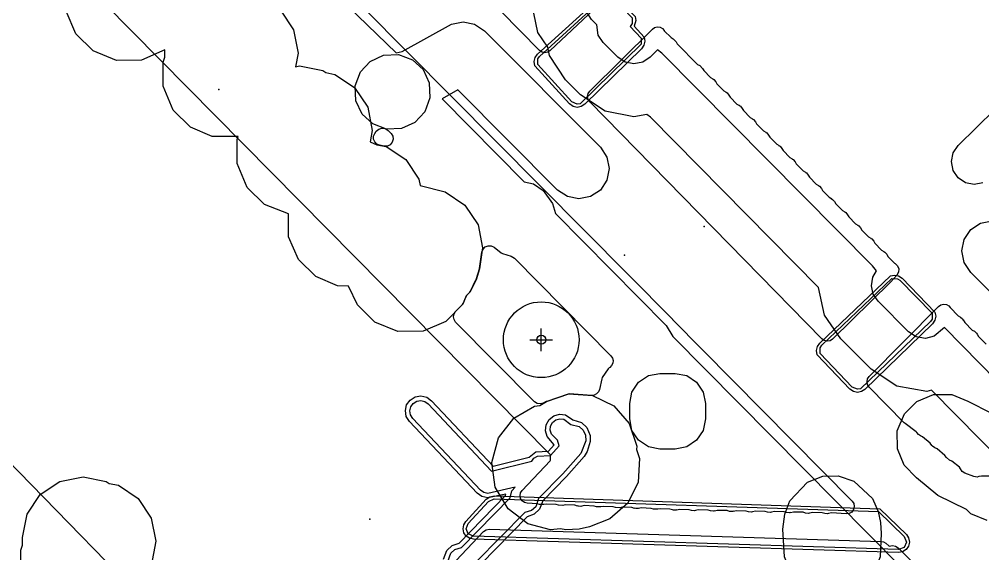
# Model space of a CAD drawing. Header units: metres. Extents: x -2677 to -840, y 169 to 1487.
# Drawn here: x -2262.6 to -2199, y 564.7 to 600 of the extents above; entities that cross this region are included whole.
import ezdxf

# ---------------------------------------------------------------- set-up
doc = ezdxf.new("R2010")
doc.units = ezdxf.units.M
for name, color, linetype in [('AI_GREENING_ALLOWED_ZONE', 4, 'Continuous'), ('AI_GREENING_EXCLUSIONS', 1, 'Continuous'), ('AI_GREENING_LAWN', 82, 'Continuous'), ('AI_GREENING_REJECTED', 6, 'Continuous'), ('AI_GREENING_TREES', 3, 'Continuous')]:
    doc.layers.add(name, color=color, linetype=linetype)

# ---------------------------------------------------------------- blocks, each defined once
blk = doc.blocks.new('AI_TREE')
for p, q in [((0, -0.3), (0, 0.3)), ((-0.3, 0), (0.3, 0))]:
    blk.add_line(p, q)
for radius in [1, 0.12]:
    blk.add_circle((0, 0), radius)

msp = doc.modelspace()

# ---------------------------------------------------------------- linework, layer by layer
at = {"layer": 'AI_GREENING_ALLOWED_ZONE'}
for points in [[(-2238.847, 591.679), (-2239.029, 591.755), (-2239.168, 591.895), (-2239.241, 592.078), (-2239.239, 592.275), (-2239.16, 592.456), (-2239.062, 592.597), (-2238.903, 592.743), (-2238.697, 592.809), (-2238.483, 592.782), (-2238.473, 592.778), (-2238.286, 592.659), (-2238.09, 592.461), (-2237.977, 592.283), (-2237.947, 592.075), (-2238.006, 591.872), (-2238.142, 591.712), (-2238.333, 591.622), (-2238.543, 591.619), (-2238.847, 591.679)], [(-2232.084, 584.623), (-2232.011, 584.816), (-2231.867, 584.964), (-2231.676, 585.04), (-2231.47, 585.034), (-2231.284, 584.944), (-2230.807, 584.576), (-2230.729, 584.536), (-2230.151, 584.354), (-2229.945, 584.229), (-2223.567, 577.784), (-2223.467, 577.638), (-2223.424, 577.467), (-2223.443, 577.292), (-2223.521, 577.134), (-2223.65, 577.013), (-2223.685, 576.99), (-2223.754, 576.923), (-2224.139, 576.36), (-2224.177, 576.271), (-2224.325, 575.571), (-2224.392, 575.406), (-2224.512, 575.275), (-2224.67, 575.195), (-2224.847, 575.175), (-2226.295, 575.269), (-2226.391, 575.256), (-2227.806, 574.775), (-2227.838, 574.762), (-2228.041, 574.659), (-2228.242, 574.606), (-2228.448, 574.64), (-2228.622, 574.754), (-2233.823, 580.012), (-2233.929, 580.173), (-2233.967, 580.363), (-2233.93, 580.553), (-2233.824, 580.714), (-2233.38, 581.166), (-2233.328, 581.244), (-2233.154, 581.661), (-2233.059, 581.809), (-2232.892, 581.988), (-2232.851, 582.047), (-2232.484, 582.787), (-2232.469, 582.823), (-2232.254, 583.511), (-2232.246, 583.548), (-2232.084, 584.623)]]:
    msp.add_lwpolyline(points, close=True, dxfattribs=at)
at = {"layer": 'AI_GREENING_EXCLUSIONS'}
for points in [[(-2241.563, 601.473), (-2237.761, 597.771), (-2237.346, 597.853), (-2234.097, 599.661), (-2233.332, 599.812), (-2232.567, 599.658), (-2231.918, 599.224), (-2224.263, 591.548), (-2223.83, 590.898), (-2223.679, 590.133), (-2223.832, 589.368), (-2224.267, 588.719), (-2224.916, 588.287), (-2225.682, 588.136), (-2226.447, 588.289), (-2227.095, 588.723), (-2233.679, 595.325), (-2234.719, 594.741), (-2229.291, 589.255), (-2228.682, 589.131), (-2228.036, 588.694), (-2227.42, 587.835), (-2227.227, 587.169), (-2219.921, 579.786), (-2219.475, 579.05), (-2202.24, 561.669)], [(-2195.938, 568.957), (-2202.394, 575.511), (-2202.71, 575.437), (-2204.693, 575.788), (-2206.377, 576.892), (-2208.397, 578.903), (-2209.459, 580.464), (-2209.863, 582.286), (-2220.946, 593.535), (-2221.191, 593.712), (-2222.058, 593.542), (-2223.958, 593.922), (-2225.581, 595.005), (-2226.56, 595.988), (-2227.635, 597.601), (-2227.744, 598.14), (-2228.401, 599.124), (-2228.783, 601.037)], [(-2245.39, 600.584), (-2244.523, 599.286), (-2244.219, 597.755), (-2244.397, 596.859), (-2244.129, 596.912), (-2242.598, 596.608), (-2242.399, 596.474), (-2241.796, 596.355), (-2240.498, 595.487), (-2239.631, 594.19), (-2239.327, 592.659), (-2239.478, 591.898), (-2239.017, 591.713), (-2238.414, 591.593), (-2237.116, 590.726), (-2236.249, 589.428), (-2236.168, 589.019), (-2234.511, 588.596), (-2233.213, 587.728), (-2232.346, 586.431), (-2232.042, 584.9), (-2232.249, 583.529), (-2232.475, 582.804), (-2232.867, 582.014), (-2233.119, 581.744), (-2233.347, 581.2), (-2234.47, 580.056), (-2235.978, 579.409), (-2237.639, 579.393), (-2239.162, 580.013), (-2240.306, 581.136), (-2240.893, 582.389), (-2241.619, 582.404), (-2243.064, 583.009), (-2244.208, 584.132), (-2244.855, 585.64), (-2244.871, 587.15), (-2246.446, 587.77), (-2247.59, 588.893), (-2248.252, 590.479), (-2248.252, 590.479), (-2248.252, 592.063), (-2248.189, 592.255), (-2249.893, 592.262), (-2251.338, 592.866), (-2252.482, 593.99), (-2253.144, 595.576), (-2253.144, 597.159), (-2253.021, 597.495), (-2253.021, 597.979), (-2254.567, 597.293), (-2256.228, 597.277), (-2257.751, 597.897), (-2258.895, 599.021), (-2259.542, 600.529)], [(-2193.445, 571.414), (-2201.548, 579.64), (-2202.219, 579.074), (-2202.807, 578.936), (-2203.402, 579.041), (-2203.908, 579.372), (-2205.928, 581.384), (-2206.246, 581.852), (-2206.369, 582.405), (-2206.277, 582.963), (-2206.023, 583.385), (-2206.295, 583.73), (-2220.207, 597.76), (-2220.491, 597.976), (-2220.988, 597.479), (-2221.472, 597.156), (-2222.05, 597.042), (-2222.623, 597.157), (-2223.107, 597.481), (-2224.079, 598.458), (-2224.404, 598.945), (-2224.494, 599.629), (-2224.843, 599.977), (-2225.168, 600.464)], [(-2199.015, 589.191), (-2199.59, 589.081), (-2200.163, 589.2), (-2200.647, 589.529), (-2200.969, 590.018), (-2201.078, 590.593), (-2200.96, 591.166), (-2200.631, 591.65), (-2195.802, 596.403)], [(-2193.239, 576.684), (-2199.811, 583.284), (-2200.243, 583.934), (-2200.243, 583.934), (-2200.393, 584.7), (-2200.239, 585.465), (-2199.804, 586.113), (-2199.155, 586.545), (-2198.389, 586.696)], [(-2198.728, 566.922), (-2199.801, 567.365), (-2200.098, 567.645), (-2201.991, 568.567), (-2203.38, 569.738), (-2204.199, 570.56), (-2204.652, 571.644), (-2204.658, 572.836), (-2204.191, 573.959), (-2203.368, 574.778), (-2202.269, 575.234), (-2201.066, 575.231), (-2200.002, 574.79), (-2198.443, 574.003)], [(-2234.624, 564.366), (-2234.4, 564.933), (-2234.05, 565.257), (-2234.05, 565.257), (-2233.588, 565.427), (-2230.523, 568.56), (-2230.509, 568.657), (-2231.702, 568.402), (-2232.083, 568.489), (-2232.401, 568.715), (-2236.872, 573.448), (-2237.08, 573.779), (-2237.145, 574.164), (-2237.058, 574.544), (-2236.832, 574.862), (-2236.501, 575.069), (-2236.117, 575.135), (-2235.736, 575.048), (-2235.418, 574.822), (-2231.346, 570.511), (-2228.969, 571.094), (-2228.53, 571.451), (-2227.681, 571.502), (-2227.323, 571.906), (-2227.771, 572.467), (-2227.879, 572.842), (-2227.835, 573.23), (-2227.646, 573.571), (-2227.341, 573.815), (-2226.966, 573.923), (-2226.579, 573.879), (-2226.076, 573.548), (-2225.505, 573.378), (-2225.156, 573.054), (-2224.931, 572.516), (-2224.931, 572.12), (-2225.137, 571.473), (-2225.334, 571.136), (-2226.494, 569.825), (-2228.063, 568.222), (-2228.287, 567.655), (-2228.637, 567.331), (-2229.099, 567.161), (-2232.163, 564.028)], [(-2234.33, 564.211), (-2234.151, 564.765), (-2233.882, 565.008), (-2233.882, 565.008), (-2233.428, 565.133), (-2230.229, 568.405), (-2230.104, 568.88), (-2229.892, 569.118), (-2231.694, 568.702), (-2231.96, 568.762), (-2232.183, 568.921), (-2236.654, 573.654), (-2236.799, 573.886), (-2236.845, 574.155), (-2236.784, 574.421), (-2236.626, 574.644), (-2236.395, 574.789), (-2236.125, 574.835), (-2235.859, 574.774), (-2235.636, 574.616), (-2231.445, 570.178), (-2228.798, 570.827), (-2228.656, 571.026), (-2228.424, 571.171), (-2227.549, 571.198), (-2226.978, 571.843), (-2227.098, 572.218), (-2227.504, 572.605), (-2227.58, 572.867), (-2227.549, 573.139), (-2227.417, 573.378), (-2227.204, 573.548), (-2226.941, 573.624), (-2226.67, 573.593), (-2226.217, 573.254), (-2225.673, 573.129), (-2225.404, 572.886), (-2225.245, 572.554), (-2225.225, 572.18), (-2225.558, 571.334), (-2226.742, 569.999), (-2228.357, 568.377), (-2228.536, 567.823), (-2228.804, 567.58), (-2229.258, 567.455), (-2232.457, 564.183)], [(-2262.546, 563.37), (-2262.546, 564.953), (-2262.422, 565.29), (-2262.422, 565.802), (-2262.118, 567.333), (-2262.118, 567.333), (-2261.251, 568.631), (-2259.953, 569.498), (-2258.422, 569.802), (-2256.892, 569.498), (-2256.692, 569.365), (-2256.09, 569.245), (-2254.792, 568.378), (-2253.925, 567.08), (-2253.62, 565.549), (-2253.923, 563.915)]]:
    msp.add_lwpolyline(points, dxfattribs=at)
for points in [[(-2225.799, 594.177), (-2226.069, 594.237), (-2226.295, 594.398), (-2228.591, 596.923), (-2228.635, 597.193), (-2228.572, 597.46), (-2228.412, 597.682), (-2224.016, 601.697), (-2223.753, 601.743), (-2223.492, 601.687), (-2223.271, 601.538), (-2221.976, 600.168), (-2221.923, 599.9), (-2222.037, 599.542), (-2221.383, 598.811), (-2221.33, 598.541), (-2221.386, 598.272), (-2221.541, 598.045), (-2225.295, 594.376), (-2225.527, 594.225), (-2225.799, 594.177)], [(-2228.403, 596.994), (-2228.39, 597.377), (-2228.276, 597.536), (-2223.944, 601.51), (-2223.57, 601.503), (-2223.412, 601.396), (-2222.161, 600.091), (-2222.161, 599.708), (-2222.297, 599.519), (-2221.568, 598.735), (-2221.57, 598.35), (-2225.601, 594.411), (-2225.795, 594.377), (-2226.149, 594.534), (-2228.403, 596.994)], [(-2235.526, 594.804), (-2235.868, 593.887), (-2236.515, 593.188), (-2237.396, 592.778), (-2238.382, 592.739), (-2239.299, 593.081), (-2239.998, 593.728), (-2240.408, 594.609), (-2240.447, 595.595), (-2240.106, 596.512), (-2239.458, 597.211), (-2238.577, 597.621), (-2237.591, 597.66), (-2236.674, 597.319), (-2235.975, 596.671), (-2235.565, 595.79), (-2235.526, 594.804)], [(-2207.782, 575.582), (-2209.942, 577.854), (-2209.993, 578.124), (-2209.935, 578.393), (-2209.779, 578.619), (-2205.1, 583.061), (-2204.835, 583.111), (-2204.57, 583.057), (-2204.346, 582.907), (-2202.173, 580.666), (-2202.12, 580.395), (-2202.177, 580.124), (-2202.333, 579.897), (-2206.796, 575.57), (-2207.024, 575.423), (-2207.292, 575.373), (-2207.558, 575.429), (-2207.782, 575.582)], [(-2209.64, 578.475), (-2205.025, 582.875), (-2204.647, 582.872), (-2204.487, 582.765), (-2202.358, 580.59), (-2202.36, 580.203), (-2202.472, 580.041), (-2207.098, 575.608), (-2207.289, 575.573), (-2207.64, 575.722), (-2209.757, 577.929), (-2209.752, 578.314), (-2209.64, 578.475)], [(-2217.917, 572.212), (-2218.566, 571.779), (-2219.331, 571.626), (-2220.331, 571.626), (-2221.096, 571.779), (-2221.745, 572.212), (-2222.179, 572.861), (-2222.331, 573.626), (-2222.331, 574.626), (-2222.179, 575.392), (-2221.745, 576.04), (-2221.096, 576.474), (-2220.331, 576.626), (-2219.331, 576.626), (-2218.566, 576.474), (-2217.917, 576.04), (-2217.483, 575.392), (-2217.331, 574.626), (-2217.331, 573.626), (-2217.483, 572.861), (-2217.917, 572.212)], [(-2224.787, 575.171), (-2223.387, 574.481), (-2222.357, 573.308), (-2221.855, 571.831), (-2221.87, 571.592), (-2221.672, 571.01), (-2221.774, 569.452), (-2222.463, 568.052), (-2223.636, 567.023), (-2224.994, 566.493), (-2225.667, 566.349), (-2226.547, 566.293), (-2226.904, 566.375), (-2227.57, 566.304), (-2229.046, 566.699), (-2230.361, 567.681), (-2231.206, 569.111), (-2231.431, 570.739), (-2230.998, 572.361), (-2229.99, 573.659), (-2228.62, 574.452), (-2228.266, 574.513), (-2227.822, 574.77), (-2226.345, 575.272), (-2224.787, 575.171)], [(-2205.758, 566.784), (-2205.719, 566.067), (-2205.796, 564.522), (-2206.266, 563.357), (-2207.188, 562.435), (-2208.353, 561.965), (-2209.541, 561.965), (-2210.706, 562.435), (-2211.628, 563.357), (-2212.098, 564.522), (-2212.226, 566.341), (-2212.096, 567.339), (-2211.757, 568.214), (-2210.597, 569.436), (-2209.567, 569.843), (-2208.573, 569.87), (-2207.523, 569.518), (-2206.299, 568.359), (-2205.913, 567.503), (-2205.758, 566.784)], [(-2232.653, 565.681), (-2232.911, 565.74), (-2233.129, 565.89), (-2233.276, 566.11), (-2233.331, 566.369), (-2233.285, 566.63), (-2233.146, 566.855), (-2231.804, 568.314), (-2231.561, 568.485), (-2231.267, 568.54), (-2205.811, 567.692), (-2204.062, 565.994), (-2203.911, 565.763), (-2203.86, 565.492), (-2203.919, 565.222), (-2204.077, 564.996), (-2204.31, 564.848), (-2204.582, 564.802), (-2232.653, 565.681)], [(-2232.999, 566.72), (-2231.657, 568.179), (-2231.274, 568.34), (-2205.891, 567.509), (-2204.205, 565.854), (-2204.06, 565.495), (-2204.215, 565.141), (-2204.576, 565.002), (-2232.647, 565.881), (-2232.987, 566.03), (-2233.131, 566.372), (-2232.999, 566.72)]]:
    msp.add_lwpolyline(points, close=True, dxfattribs=at)
at = {"layer": 'AI_GREENING_LAWN'}
for points in [[(-2223.246, 602.019), (-2227.577, 597.918), (-2227.74, 597.815), (-2227.93, 597.781), (-2228.118, 597.822), (-2228.277, 597.93), (-2243.629, 613.535)], [(-2248.67, 609.58), (-2219.501, 580.19), (-2219.5, 580.189), (-2207.647, 568.198), (-2207.537, 568.03), (-2207.502, 567.833), (-2207.548, 567.638), (-2207.666, 567.476), (-2207.838, 567.374), (-2208.036, 567.347), (-2209.007, 567.413), (-2209.201, 567.374), (-2209.202, 567.379), (-2209.265, 567.361), (-2209.454, 567.381), (-2209.613, 567.429), (-2210.267, 567.444), (-2210.445, 567.404), (-2210.447, 567.41), (-2210.521, 567.389), (-2210.71, 567.409), (-2210.868, 567.457), (-2211.522, 567.472), (-2211.701, 567.432), (-2211.702, 567.438), (-2211.776, 567.417), (-2211.965, 567.437), (-2212.123, 567.484), (-2212.778, 567.5), (-2212.956, 567.46), (-2212.957, 567.466), (-2213.031, 567.445), (-2213.22, 567.464), (-2213.378, 567.512), (-2214.033, 567.528), (-2214.211, 567.488), (-2214.212, 567.494), (-2214.286, 567.473), (-2214.475, 567.492), (-2214.633, 567.54), (-2215.288, 567.556), (-2215.466, 567.515), (-2215.468, 567.522), (-2215.541, 567.501), (-2215.73, 567.52), (-2215.888, 567.568), (-2216.543, 567.584), (-2216.721, 567.543), (-2216.723, 567.55), (-2216.796, 567.529), (-2216.986, 567.548), (-2217.144, 567.596), (-2217.798, 567.612), (-2217.976, 567.571), (-2217.978, 567.578), (-2218.052, 567.556), (-2218.242, 567.576), (-2218.398, 567.624), (-2219.049, 567.644), (-2219.224, 567.607), (-2219.224, 567.61), (-2219.28, 567.593), (-2219.444, 567.6), (-2219.496, 567.62), (-2219.496, 567.617), (-2219.672, 567.669), (-2220.326, 567.694), (-2220.482, 567.657), (-2220.75, 567.668), (-2220.903, 567.717), (-2221.58, 567.745), (-2221.742, 567.707), (-2221.931, 567.7), (-2222.003, 567.725), (-2222.005, 567.719), (-2222.181, 567.771), (-2222.835, 567.796), (-2222.991, 567.759), (-2223.259, 567.77), (-2223.412, 567.819), (-2224.089, 567.847), (-2224.246, 567.81), (-2224.513, 567.821), (-2224.666, 567.87), (-2225.32, 567.898), (-2225.499, 567.861), (-2225.499, 567.863), (-2225.553, 567.848), (-2225.716, 567.854), (-2225.768, 567.874), (-2225.769, 567.872), (-2225.944, 567.923), (-2226.598, 567.949), (-2226.754, 567.912), (-2227.022, 567.923), (-2227.175, 567.972), (-2227.852, 567.999), (-2228.009, 567.963), (-2228.277, 567.974), (-2228.429, 568.023), (-2229.093, 568.051), (-2229.277, 568.095), (-2229.431, 568.204), (-2229.535, 568.362), (-2229.571, 568.548), (-2229.537, 568.734), (-2229.435, 568.894), (-2227.588, 570.852), (-2227.564, 570.891), (-2227.555, 570.935), (-2227.559, 571.213), (-2227.568, 571.257), (-2227.593, 571.295), (-2257.022, 601.048)], [(-2198.443, 569.846), (-2199.102, 569.852), (-2199.276, 569.811), (-2199.277, 569.815), (-2199.395, 569.783), (-2199.602, 569.816), (-2200.206, 570.05), (-2200.376, 570.159), (-2200.488, 570.327), (-2200.491, 570.333), (-2200.562, 570.43), (-2201.063, 570.841), (-2201.21, 570.906), (-2201.417, 571.077), (-2201.509, 571.208), (-2202.027, 571.635), (-2202.179, 571.703), (-2202.334, 571.811), (-2202.376, 571.876), (-2202.381, 571.872), (-2202.49, 572.019), (-2202.991, 572.43), (-2203.13, 572.492), (-2203.269, 572.583), (-2203.369, 572.715), (-2203.388, 572.751), (-2203.414, 572.776), (-2204.141, 573.315), (-2204.2, 573.366), (-2206.513, 575.718), (-2206.619, 575.879), (-2206.657, 576.069), (-2206.619, 576.259), (-2206.512, 576.42), (-2201.933, 581.042), (-2201.782, 581.147), (-2201.602, 581.19), (-2201.602, 581.19), (-2201.42, 581.165), (-2201.259, 581.075), (-2201.168, 580.966), (-2200.63, 580.42), (-2200.487, 580.338), (-2200.343, 580.213), (-2200.308, 580.145), (-2200.302, 580.149), (-2200.21, 579.991), (-2199.708, 579.484), (-2199.565, 579.402), (-2199.421, 579.277), (-2199.386, 579.209), (-2199.38, 579.212), (-2199.287, 579.055), (-2198.786, 578.548)], [(-2270.869, 578.537), (-2245.425, 552.436), (-2245.386, 552.41), (-2245.339, 552.4), (-2245.051, 552.403), (-2245.005, 552.413), (-2244.966, 552.44), (-2242.485, 555.067), (-2242.32, 555.183), (-2242.122, 555.224), (-2241.925, 555.184), (-2241.759, 555.069), (-2241.652, 554.898), (-2241.622, 554.698), (-2242.754, 532.588), (-2242.8, 532.402), (-2242.912, 532.248), (-2243.074, 532.146), (-2243.262, 532.113), (-2243.449, 532.153), (-2243.607, 532.26), (-2289.934, 578.768)], [(-2239.606, 558.116), (-2231.984, 566.192), (-2231.811, 566.311), (-2231.605, 566.349), (-2205.734, 565.539), (-2205.57, 565.506), (-2205.426, 565.42), (-2205.216, 565.242), (-2205.179, 565.221), (-2205.09, 565.243), (-2205.088, 565.235), (-2204.971, 565.263), (-2204.772, 565.227), (-2204.602, 565.115), (-2202.489, 562.979)]]:
    msp.add_lwpolyline(points, dxfattribs=at)
msp.add_lwpolyline([(-2219.185, 598.366), (-2217.846, 597.015), (-2217.706, 596.936), (-2217.517, 596.745), (-2217.439, 596.605), (-2216.99, 596.15), (-2216.834, 596.056), (-2216.837, 596.05), (-2216.769, 596.014), (-2216.647, 595.869), (-2216.566, 595.725), (-2216.117, 595.27), (-2215.961, 595.175), (-2215.964, 595.17), (-2215.896, 595.134), (-2215.774, 594.988), (-2215.693, 594.844), (-2215.244, 594.389), (-2215.088, 594.295), (-2215.091, 594.289), (-2215.023, 594.253), (-2214.901, 594.108), (-2214.82, 593.963), (-2214.371, 593.509), (-2214.214, 593.414), (-2214.218, 593.408), (-2214.15, 593.372), (-2214.027, 593.227), (-2213.947, 593.083), (-2213.498, 592.628), (-2213.341, 592.533), (-2213.345, 592.528), (-2213.277, 592.492), (-2213.154, 592.347), (-2213.074, 592.202), (-2212.624, 591.747), (-2212.468, 591.653), (-2212.472, 591.647), (-2212.404, 591.611), (-2212.281, 591.466), (-2212.201, 591.322), (-2211.751, 590.867), (-2211.595, 590.772), (-2211.598, 590.767), (-2211.531, 590.731), (-2211.408, 590.585), (-2211.328, 590.441), (-2210.878, 589.986), (-2210.722, 589.892), (-2210.725, 589.886), (-2210.658, 589.85), (-2210.535, 589.705), (-2210.454, 589.56), (-2210.01, 589.111), (-2209.854, 589.016), (-2209.858, 589.011), (-2209.79, 588.975), (-2209.667, 588.83), (-2209.587, 588.685), (-2209.148, 588.241), (-2208.992, 588.146), (-2208.995, 588.141), (-2208.927, 588.105), (-2208.805, 587.96), (-2208.724, 587.815), (-2208.285, 587.371), (-2208.129, 587.277), (-2208.133, 587.271), (-2208.065, 587.235), (-2207.942, 587.09), (-2207.862, 586.945), (-2207.423, 586.501), (-2207.267, 586.407), (-2207.27, 586.401), (-2207.202, 586.365), (-2207.08, 586.22), (-2206.999, 586.076), (-2206.56, 585.631), (-2206.404, 585.537), (-2206.408, 585.531), (-2206.34, 585.495), (-2206.217, 585.35), (-2206.137, 585.206), (-2205.698, 584.762), (-2205.542, 584.667), (-2205.545, 584.661), (-2205.477, 584.625), (-2205.355, 584.48), (-2205.274, 584.336), (-2204.835, 583.892), (-2204.794, 583.867), (-2204.637, 583.716), (-2204.559, 583.512), (-2204.574, 583.295), (-2204.681, 583.105), (-2205.075, 582.666), (-2205.097, 582.643), (-2208.932, 578.888), (-2209.095, 578.782), (-2209.287, 578.746), (-2209.478, 578.786), (-2209.639, 578.896), (-2224.971, 594.543), (-2225.077, 594.705), (-2225.114, 594.896), (-2225.074, 595.087), (-2224.965, 595.248), (-2220.83, 599.338), (-2220.681, 599.44), (-2220.505, 599.482), (-2220.326, 599.459), (-2220.167, 599.374), (-2220.048, 599.238), (-2220.043, 599.229), (-2219.592, 598.776), (-2219.453, 598.697), (-2219.264, 598.507), (-2219.185, 598.366)], close=True, dxfattribs=at)
at = {"layer": 'AI_GREENING_REJECTED'}
for p in [(-2249.46, 595.35), (-2217.42, 586.31), (-2222.67, 584.42), (-2239.48, 567.01)]:
    msp.add_point(p, dxfattribs=at)

# ---------------------------------------------------------------- block references
at = {"layer": 'AI_GREENING_TREES', "xscale": 2.5, "yscale": 2.5}
msp.add_blockref('AI_TREE', (-2228.171, 578.841), dxfattribs=at)

doc.saveas('drawing.dxf')
